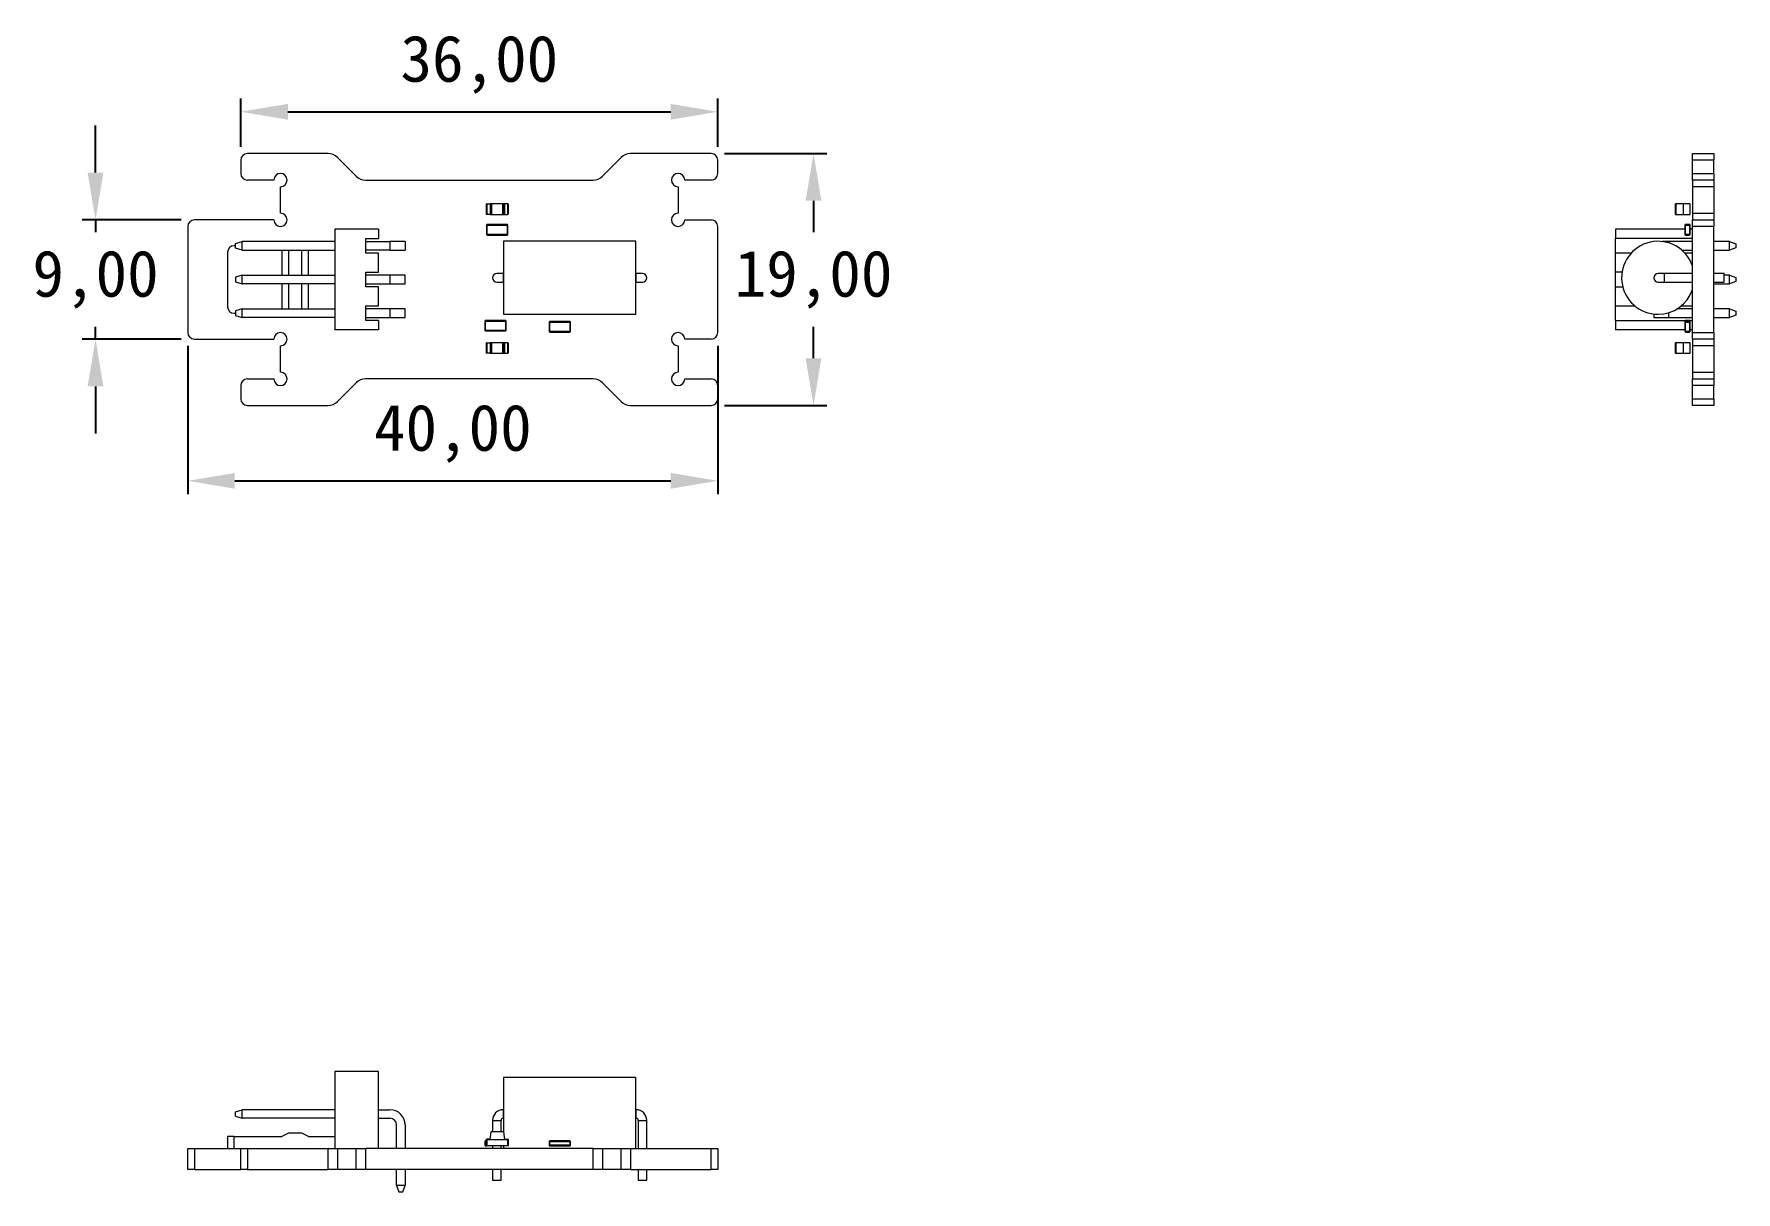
# Model space of a CAD drawing. Header units: millimetres. Extents: x 228 to 356, y 120 to 207.
import ezdxf

# ---------------------------------------------------------------- set-up
doc = ezdxf.new("R2010")
doc.units = ezdxf.units.MM
doc.header["$PDSIZE"] = -1
doc.dimstyles.new('ISO-25', dxfattribs={"dimtxt": 2.5, "dimasz": 2.5, "dimexe": 1.25, "dimexo": 0.625, "dimtad": 1, "dimtxsty": 'Standard', "dimcen": 2.5, "dimadec": 0, "dimazin": 0, "dimtfac": 1, "dimtmove": 0, "dimatfit": 3, "dimfxl": 1, "dimarcsym": 0})

# ---------------------------------------------------------------- blocks, each defined once
blk = doc.blocks.new('*D3')
at = {"color": 0, "lineweight": -2, "transparency": 16777216}
for p, q in [((243.13, 198.72), (243.13, 202.37)), ((279.13, 198.72), (279.13, 202.37)), ((246.68, 201.37), (275.57, 201.37))]:
    blk.add_line(p, q, dxfattribs=at)
at = {"color": 0, "transparency": 16777216}
for points in [[(246.68, 201.96), (246.68, 200.77), (243.13, 201.37)], [(275.57, 201.96), (275.57, 200.77), (279.13, 201.37)]]:
    blk.add_solid(points, dxfattribs=at)
at = {"layer": 'Defpoints', "color": 0, "transparency": 16777216}
for p in [(279.13, 201.37), (243.13, 197.72), (279.13, 197.72)]:
    blk.add_point(p, dxfattribs=at)
at = {"color": 0, "transparency": 16777216, "insert": (261.13, 204.93), "char_height": 3.5, "attachment_point": 5}
blk.add_mtext('36,00', dxfattribs=at)
blk = doc.blocks.new('*D4')
at = {"color": 0, "lineweight": -2, "transparency": 16777216}
for p, q in [((239.13, 183.72), (239.13, 172.54)), ((279.13, 183.72), (279.13, 172.54)), ((242.68, 173.54), (275.57, 173.54))]:
    blk.add_line(p, q, dxfattribs=at)
at = {"color": 0, "transparency": 16777216}
for points in [[(242.68, 174.13), (242.68, 172.94), (239.13, 173.54)], [(275.57, 174.13), (275.57, 172.94), (279.13, 173.54)]]:
    blk.add_solid(points, dxfattribs=at)
at = {"layer": 'Defpoints', "color": 0, "transparency": 16777216}
for p in [(239.13, 184.72), (279.13, 184.72), (279.13, 173.54)]:
    blk.add_point(p, dxfattribs=at)
at = {"color": 0, "transparency": 16777216, "insert": (259.13, 177.1), "char_height": 3.5, "attachment_point": 5}
blk.add_mtext('40,00', dxfattribs=at)
blk = doc.blocks.new('*D5')
at = {"color": 0, "lineweight": -2, "transparency": 16777216}
for p, q in [((232.17, 196.78), (232.17, 200.33)), ((238.63, 193.22), (231.17, 193.22)), ((232.17, 193.22), (232.17, 192.29)), ((232.17, 184.22), (232.17, 185.15)), ((238.63, 184.22), (231.17, 184.22)), ((232.17, 180.66), (232.17, 177.11))]:
    blk.add_line(p, q, dxfattribs=at)
at = {"color": 0, "transparency": 16777216}
for points in [[(231.57, 196.78), (232.76, 196.78), (232.17, 193.22)], [(231.57, 180.66), (232.76, 180.66), (232.17, 184.22)]]:
    blk.add_solid(points, dxfattribs=at)
at = {"layer": 'Defpoints', "color": 0, "transparency": 16777216}
for p in [(239.63, 193.22), (232.17, 184.22), (239.63, 184.22)]:
    blk.add_point(p, dxfattribs=at)
at = {"color": 0, "transparency": 16777216, "insert": (232.17, 188.72), "char_height": 3.5, "attachment_point": 5}
blk.add_mtext('9,00', dxfattribs=at)
blk = doc.blocks.new('*D6')
at = {"color": 0, "lineweight": -2, "transparency": 16777216}
for p, q in [((279.63, 198.22), (287.35, 198.22)), ((286.35, 194.66), (286.35, 192.29)), ((286.35, 182.78), (286.35, 185.15)), ((279.63, 179.22), (287.35, 179.22))]:
    blk.add_line(p, q, dxfattribs=at)
at = {"color": 0, "transparency": 16777216}
for points in [[(285.75, 194.66), (286.94, 194.66), (286.35, 198.22)], [(285.75, 182.78), (286.94, 182.78), (286.35, 179.22)]]:
    blk.add_solid(points, dxfattribs=at)
at = {"layer": 'Defpoints', "color": 0, "transparency": 16777216}
for p in [(278.63, 198.22), (278.63, 179.22), (286.35, 179.22)]:
    blk.add_point(p, dxfattribs=at)
at = {"color": 0, "transparency": 16777216, "insert": (286.35, 188.72), "char_height": 3.5, "attachment_point": 5}
blk.add_mtext('19,00', dxfattribs=at)

msp = doc.modelspace()

# ---------------------------------------------------------------- linework, layer by layer
at = {"color": 7, "linetype": 'Continuous', "lineweight": 15}
for p, q in [((249.712, 198.219), (243.627, 198.219)), ((251.834, 196.512), (250.42, 197.927)), ((271.834, 197.927), (270.42, 196.512)), ((278.627, 198.219), (272.541, 198.219)), ((352.677, 198.219), (354.277, 198.219)), ((352.677, 197.719), (352.677, 198.219)), ((354.277, 198.219), (354.277, 197.719)), ((243.127, 197.719), (243.127, 196.719)), ((279.127, 196.719), (279.127, 197.719)), ((354.277, 197.719), (352.677, 197.719)), ((352.677, 196.719), (352.677, 197.719)), ((352.677, 196.219), (352.677, 196.719)), ((352.677, 196.719), (354.277, 196.719)), ((354.277, 196.719), (354.277, 197.719)), ((354.277, 196.719), (354.277, 196.219)), ((245.627, 196.219), (243.627, 196.219)), ((246.127, 193.719), (246.127, 195.719)), ((252.541, 196.219), (269.712, 196.219)), ((276.127, 195.719), (276.127, 193.719)), ((278.627, 196.219), (276.627, 196.219)), ((354.277, 196.219), (352.677, 196.219)), ((352.677, 196.219), (352.677, 195.719)), ((354.277, 195.719), (352.677, 195.719)), ((352.677, 195.719), (352.677, 193.719)), ((354.277, 196.219), (354.277, 195.719)), ((354.277, 195.719), (354.277, 193.719)), ((261.69, 194.432), (261.68, 194.432)), ((261.68, 193.632), (261.68, 194.432)), ((261.69, 194.432), (261.69, 193.632)), ((261.69, 194.432), (261.941, 194.432)), ((261.941, 194.432), (261.941, 193.632)), ((262.034, 194.432), (261.941, 194.432)), ((262.034, 193.632), (262.034, 194.432)), ((262.083, 194.432), (262.034, 194.432)), ((262.083, 193.632), (262.083, 194.432)), ((262.896, 194.432), (262.083, 194.432)), ((262.896, 193.632), (262.896, 194.432)), ((262.946, 194.432), (262.896, 194.432)), ((262.946, 194.432), (262.946, 193.632)), ((263.039, 194.432), (262.946, 194.432)), ((263.039, 194.432), (263.039, 193.632)), ((263.29, 194.432), (263.039, 194.432)), ((263.29, 193.632), (263.29, 194.432)), ((263.29, 194.432), (263.3, 194.432)), ((263.3, 194.432), (263.3, 193.632)), ((351.391, 193.632), (351.391, 194.432)), ((351.432, 194.432), (351.391, 194.432)), ((351.432, 194.432), (351.432, 193.632)), ((351.981, 194.432), (351.432, 194.432)), ((351.981, 194.432), (351.981, 193.632)), ((352.491, 194.432), (351.981, 194.432)), ((352.491, 193.632), (352.491, 194.432)), ((239.127, 192.719), (239.127, 184.719)), ((245.627, 193.219), (239.627, 193.219)), ((261.676, 192.82), (261.676, 192.12)), ((261.726, 192.82), (261.676, 192.82)), ((261.69, 193.632), (261.68, 193.632)), ((261.941, 193.632), (261.69, 193.632)), ((261.726, 192.87), (261.726, 192.82)), ((263.226, 192.87), (261.726, 192.87)), ((261.726, 192.12), (261.726, 192.82)), ((261.726, 192.82), (263.226, 192.82)), ((261.941, 193.632), (262.034, 193.632)), ((262.034, 193.632), (262.083, 193.632)), ((262.083, 193.632), (262.896, 193.632)), ((262.896, 193.632), (262.946, 193.632)), ((262.946, 193.632), (263.039, 193.632)), ((263.039, 193.632), (263.29, 193.632)), ((263.226, 192.82), (263.226, 192.87)), ((263.226, 192.82), (263.226, 192.12)), ((263.276, 192.82), (263.226, 192.82)), ((263.276, 192.12), (263.276, 192.82)), ((263.3, 193.632), (263.29, 193.632)), ((276.627, 193.219), (278.627, 193.219)), ((279.127, 184.719), (279.127, 192.719)), ((351.391, 193.632), (351.432, 193.632)), ((351.432, 193.632), (351.981, 193.632)), ((351.981, 193.632), (352.491, 193.632)), ((352.161, 192.82), (352.111, 192.82)), ((352.111, 192.82), (352.111, 192.12)), ((352.161, 192.82), (352.161, 192.87)), ((352.441, 192.87), (352.161, 192.87)), ((352.161, 192.82), (352.441, 192.82)), ((352.161, 192.12), (352.161, 192.82)), ((352.441, 192.82), (352.441, 192.87)), ((352.441, 192.82), (352.441, 192.12)), ((352.491, 192.82), (352.441, 192.82)), ((352.491, 192.12), (352.491, 192.82)), ((352.677, 193.719), (354.277, 193.719)), ((352.677, 193.719), (352.677, 193.219)), ((352.677, 192.719), (352.677, 193.219)), ((352.677, 193.219), (354.277, 193.219)), ((354.277, 192.719), (352.677, 192.719)), ((352.677, 184.719), (352.677, 192.719)), ((354.277, 193.719), (354.277, 193.219)), ((354.277, 193.219), (354.277, 192.719)), ((354.277, 184.719), (354.277, 192.719)), ((242.727, 191.429), (243.227, 191.579)), ((242.727, 191.089), (242.727, 191.429)), ((243.227, 190.939), (243.227, 191.579)), ((250.227, 191.579), (243.227, 191.579)), ((253.527, 192.519), (250.227, 192.519)), ((250.227, 192.519), (250.227, 184.919)), ((252.577, 190.709), (252.577, 191.809)), ((252.577, 191.809), (253.527, 191.809)), ((252.577, 191.579), (254.387, 191.579)), ((253.527, 192.519), (253.527, 191.809)), ((254.387, 191.579), (254.387, 190.939)), ((255.527, 191.579), (254.387, 191.579)), ((255.527, 191.579), (255.527, 190.939)), ((261.676, 192.12), (261.726, 192.12)), ((261.726, 192.12), (261.726, 192.07)), ((263.226, 192.12), (261.726, 192.12)), ((261.726, 192.07), (263.226, 192.07)), ((272.947, 191.599), (262.947, 191.599)), ((262.947, 191.599), (262.947, 186.099)), ((263.226, 192.07), (263.226, 192.12)), ((263.226, 192.12), (263.276, 192.12)), ((272.947, 186.099), (272.947, 191.599)), ((346.877, 192.519), (346.877, 191.809)), ((352.111, 192.519), (346.877, 192.519)), ((352.677, 191.809), (346.877, 191.809)), ((346.877, 190.709), (346.877, 191.809)), ((350.897, 191.579), (350.401, 191.579)), ((352.677, 191.579), (350.897, 191.579)), ((352.111, 192.12), (352.161, 192.12)), ((352.161, 192.07), (352.161, 192.12)), ((352.441, 192.12), (352.161, 192.12)), ((352.161, 192.07), (352.441, 192.07)), ((352.441, 192.12), (352.491, 192.12)), ((352.441, 192.07), (352.441, 192.12)), ((352.677, 192.519), (352.491, 192.519)), ((355.463, 191.579), (354.277, 191.579)), ((355.463, 191.579), (355.957, 191.409)), ((355.463, 190.939), (355.463, 191.579)), ((355.957, 191.409), (355.957, 191.109)), ((242.127, 190.769), (242.127, 186.669)), ((242.727, 191.269), (242.627, 191.269)), ((243.227, 190.939), (242.727, 191.089)), ((243.227, 190.939), (250.227, 190.939)), ((246.227, 190.939), (246.227, 189.039)), ((246.727, 190.939), (246.727, 189.039)), ((247.727, 189.039), (247.727, 190.939)), ((248.227, 189.039), (248.227, 190.939)), ((254.387, 190.939), (252.577, 190.939)), ((253.527, 190.709), (252.577, 190.709)), ((253.527, 189.269), (253.527, 190.709)), ((254.387, 190.939), (255.527, 190.939)), ((346.877, 189.269), (346.877, 190.709)), ((348.052, 190.709), (346.877, 190.709)), ((351.863, 190.939), (352.677, 190.939)), ((352.677, 190.709), (352.102, 190.709)), ((354.277, 190.939), (355.463, 190.939)), ((355.957, 191.109), (355.463, 190.939)), ((243.227, 189.039), (242.727, 188.889)), ((242.727, 188.889), (242.727, 188.549)), ((243.227, 188.399), (243.227, 189.039)), ((243.227, 189.039), (250.227, 189.039)), ((252.577, 188.169), (252.577, 189.269)), ((252.577, 189.269), (253.527, 189.269)), ((254.387, 189.039), (252.577, 189.039)), ((254.387, 189.039), (254.387, 188.399)), ((255.527, 189.039), (254.387, 189.039)), ((255.527, 188.399), (255.527, 189.039)), ((262.927, 189.169), (262.447, 189.169)), ((262.947, 189.169), (262.927, 189.169)), ((272.967, 189.169), (272.947, 189.169)), ((273.447, 189.169), (272.967, 189.169)), ((347.359, 189.269), (346.877, 189.269)), ((346.877, 188.169), (346.877, 189.269)), ((350.557, 189.169), (350.077, 189.169)), ((352.677, 189.169), (350.557, 189.169)), ((355.077, 189.169), (354.277, 189.169)), ((355.077, 188.529), (355.077, 189.169)), ((355.463, 189.039), (355.077, 189.039)), ((355.463, 189.039), (355.957, 188.869)), ((355.463, 188.399), (355.463, 189.039)), ((355.957, 188.869), (355.957, 188.569)), ((242.727, 188.549), (243.227, 188.399)), ((250.227, 188.399), (243.227, 188.399)), ((246.227, 188.399), (246.227, 186.499)), ((246.727, 188.399), (246.727, 186.499)), ((247.727, 186.499), (247.727, 188.399)), ((248.227, 186.499), (248.227, 188.399)), ((252.577, 188.399), (254.387, 188.399)), ((253.527, 188.169), (252.577, 188.169)), ((253.527, 186.729), (253.527, 188.169)), ((254.387, 188.399), (255.527, 188.399)), ((262.447, 188.529), (262.927, 188.529)), ((262.927, 188.529), (262.947, 188.529)), ((272.947, 188.529), (272.967, 188.529)), ((272.967, 188.529), (273.447, 188.529)), ((346.877, 186.729), (346.877, 188.169)), ((346.877, 188.169), (347.412, 188.169)), ((350.077, 188.529), (350.557, 188.529)), ((350.557, 188.529), (352.677, 188.529)), ((354.277, 188.529), (355.077, 188.529)), ((354.277, 188.399), (355.463, 188.399)), ((355.957, 188.569), (355.463, 188.399)), ((243.227, 186.499), (242.727, 186.349)), ((242.727, 186.349), (242.727, 186.009)), ((243.227, 185.859), (243.227, 186.499)), ((243.227, 186.499), (250.227, 186.499)), ((252.577, 186.729), (253.527, 186.729)), ((252.577, 185.629), (252.577, 186.729)), ((254.387, 186.499), (252.577, 186.499)), ((254.387, 186.499), (254.387, 185.859)), ((255.527, 186.499), (254.387, 186.499)), ((255.527, 185.859), (255.527, 186.499)), ((346.877, 186.729), (348.325, 186.729)), ((346.877, 185.629), (346.877, 186.729)), ((352.677, 186.499), (351.507, 186.499)), ((351.83, 186.729), (352.677, 186.729)), ((355.463, 186.499), (354.277, 186.499)), ((355.463, 186.499), (355.957, 186.329)), ((355.463, 185.859), (355.463, 186.499)), ((355.957, 186.329), (355.957, 186.029)), ((242.627, 186.169), (242.727, 186.169)), ((242.727, 186.009), (243.227, 185.859)), ((250.227, 185.859), (243.227, 185.859)), ((252.577, 185.859), (254.387, 185.859)), ((253.527, 185.629), (252.577, 185.629)), ((253.527, 185.629), (253.527, 184.919)), ((254.387, 185.859), (255.527, 185.859)), ((261.598, 185.586), (261.548, 185.586)), ((261.548, 185.586), (261.548, 184.886)), ((261.598, 185.636), (261.598, 185.586)), ((263.098, 185.636), (261.598, 185.636)), ((261.598, 184.886), (261.598, 185.586)), ((261.598, 185.586), (263.098, 185.586)), ((262.947, 186.099), (272.947, 186.099)), ((263.098, 185.586), (263.098, 185.636)), ((263.098, 185.586), (263.098, 184.886)), ((263.148, 185.586), (263.098, 185.586)), ((263.148, 184.886), (263.148, 185.586)), ((266.399, 185.51), (266.399, 184.81)), ((266.449, 185.51), (266.399, 185.51)), ((266.449, 185.56), (266.449, 185.51)), ((267.949, 185.56), (266.449, 185.56)), ((266.449, 185.51), (267.949, 185.51)), ((266.449, 184.81), (266.449, 185.51)), ((267.949, 185.51), (267.949, 185.56)), ((267.949, 185.51), (267.949, 184.81)), ((267.999, 185.51), (267.949, 185.51)), ((267.999, 184.81), (267.999, 185.51)), ((346.877, 185.629), (352.135, 185.629)), ((346.877, 185.629), (346.877, 184.919)), ((349.757, 186.117), (349.757, 185.859)), ((349.757, 185.859), (350.897, 185.859)), ((350.897, 185.859), (352.677, 185.859)), ((352.111, 185.586), (352.111, 185.51)), ((352.161, 185.586), (352.111, 185.586)), ((352.111, 185.51), (352.111, 184.81)), ((352.161, 185.51), (352.111, 185.51)), ((352.161, 185.586), (352.161, 185.636)), ((352.441, 185.636), (352.161, 185.636)), ((352.161, 185.586), (352.441, 185.586)), ((352.161, 185.51), (352.161, 185.56)), ((352.441, 185.56), (352.161, 185.56)), ((352.161, 185.51), (352.441, 185.51)), ((352.161, 184.81), (352.161, 185.51)), ((352.441, 185.586), (352.441, 185.636)), ((352.491, 185.586), (352.441, 185.586)), ((352.441, 185.51), (352.441, 185.56)), ((352.491, 185.51), (352.441, 185.51)), ((352.441, 185.51), (352.441, 184.81)), ((352.466, 185.629), (352.677, 185.629)), ((352.491, 185.51), (352.491, 185.586)), ((352.491, 184.81), (352.491, 185.51)), ((354.277, 185.859), (355.463, 185.859)), ((355.957, 186.029), (355.463, 185.859)), ((239.627, 184.219), (245.627, 184.219)), ((246.127, 181.719), (246.127, 183.719)), ((253.527, 184.919), (250.227, 184.919)), ((261.548, 184.886), (261.598, 184.886)), ((263.098, 184.886), (261.598, 184.886)), ((261.598, 184.886), (261.598, 184.836)), ((261.598, 184.836), (263.098, 184.836)), ((261.68, 183.153), (261.68, 183.953)), ((261.69, 183.953), (261.68, 183.953)), ((261.69, 183.953), (261.69, 183.153)), ((261.69, 183.953), (261.941, 183.953)), ((261.941, 183.953), (261.941, 183.153)), ((262.034, 183.953), (261.941, 183.953)), ((262.034, 183.153), (262.034, 183.953)), ((262.083, 183.953), (262.034, 183.953)), ((262.083, 183.153), (262.083, 183.953)), ((262.896, 183.953), (262.083, 183.953)), ((262.896, 183.153), (262.896, 183.953)), ((262.946, 183.953), (262.896, 183.953)), ((262.946, 183.953), (262.946, 183.153)), ((263.039, 183.953), (262.946, 183.953)), ((263.039, 183.953), (263.039, 183.153)), ((263.29, 183.953), (263.039, 183.953)), ((263.098, 184.886), (263.148, 184.886)), ((263.098, 184.836), (263.098, 184.886)), ((263.29, 183.153), (263.29, 183.953)), ((263.29, 183.953), (263.3, 183.953)), ((263.3, 183.953), (263.3, 183.153)), ((266.399, 184.81), (266.449, 184.81)), ((267.949, 184.81), (266.449, 184.81)), ((266.449, 184.81), (266.449, 184.76)), ((266.449, 184.76), (267.949, 184.76)), ((267.949, 184.81), (267.999, 184.81)), ((267.949, 184.76), (267.949, 184.81)), ((276.127, 183.719), (276.127, 181.719)), ((278.627, 184.219), (276.627, 184.219)), ((352.111, 184.919), (346.877, 184.919)), ((351.391, 183.153), (351.391, 183.953)), ((351.432, 183.953), (351.391, 183.953)), ((351.432, 183.953), (351.432, 183.153)), ((351.981, 183.953), (351.432, 183.953)), ((351.981, 183.953), (351.981, 183.153)), ((352.491, 183.953), (351.981, 183.953)), ((352.111, 184.81), (352.161, 184.81)), ((352.441, 184.81), (352.161, 184.81)), ((352.161, 184.76), (352.161, 184.81)), ((352.161, 184.76), (352.441, 184.76)), ((352.441, 184.81), (352.491, 184.81)), ((352.441, 184.76), (352.441, 184.81)), ((352.677, 184.919), (352.491, 184.919)), ((352.491, 183.153), (352.491, 183.953)), ((352.677, 184.219), (352.677, 184.719)), ((352.677, 184.719), (354.277, 184.719)), ((354.277, 184.219), (352.677, 184.219)), ((352.677, 184.219), (352.677, 183.719)), ((354.277, 183.719), (352.677, 183.719)), ((352.677, 183.719), (352.677, 181.719)), ((354.277, 184.719), (354.277, 184.219)), ((354.277, 184.219), (354.277, 183.719)), ((354.277, 183.719), (354.277, 181.719)), ((261.69, 183.153), (261.68, 183.153)), ((261.941, 183.153), (261.69, 183.153)), ((261.941, 183.153), (262.034, 183.153)), ((262.034, 183.153), (262.083, 183.153)), ((262.083, 183.153), (262.896, 183.153)), ((262.896, 183.153), (262.946, 183.153)), ((262.946, 183.153), (263.039, 183.153)), ((263.039, 183.153), (263.29, 183.153)), ((263.3, 183.153), (263.29, 183.153)), ((351.391, 183.153), (351.432, 183.153)), ((351.432, 183.153), (351.981, 183.153)), ((351.981, 183.153), (352.491, 183.153)), ((243.627, 181.219), (245.627, 181.219)), ((269.712, 181.219), (252.541, 181.219)), ((276.627, 181.219), (278.627, 181.219)), ((352.677, 181.719), (354.277, 181.719)), ((352.677, 181.719), (352.677, 181.219)), ((352.677, 180.719), (352.677, 181.219)), ((352.677, 181.219), (354.277, 181.219)), ((354.277, 181.719), (354.277, 181.219)), ((354.277, 181.219), (354.277, 180.719)), ((243.127, 180.719), (243.127, 179.719)), ((250.42, 179.512), (251.834, 180.927)), ((270.42, 180.927), (271.834, 179.512)), ((279.127, 179.719), (279.127, 180.719)), ((354.277, 180.719), (352.677, 180.719)), ((352.677, 179.719), (352.677, 180.719)), ((354.277, 179.719), (354.277, 180.719)), ((243.627, 179.219), (249.712, 179.219)), ((272.541, 179.219), (278.627, 179.219)), ((352.677, 179.719), (354.277, 179.719)), ((352.677, 179.219), (352.677, 179.719)), ((354.277, 179.219), (352.677, 179.219)), ((354.277, 179.719), (354.277, 179.219)), ((253.527, 128.991), (250.227, 128.991)), ((250.227, 128.991), (250.227, 123.191)), ((253.527, 123.191), (253.527, 128.991)), ((272.947, 128.541), (262.947, 128.541)), ((262.947, 128.541), (262.947, 125.791)), ((272.947, 125.791), (272.947, 128.541)), ((242.727, 125.961), (243.227, 126.111)), ((242.727, 125.621), (242.727, 125.961)), ((243.227, 125.471), (243.227, 126.111)), ((250.227, 126.111), (243.227, 126.111)), ((253.527, 126.111), (254.387, 126.111)), ((262.947, 126.111), (262.927, 126.111)), ((272.967, 126.111), (272.947, 126.111)), ((242.727, 125.621), (243.227, 125.471)), ((250.227, 125.471), (243.227, 125.471)), ((253.527, 125.471), (254.387, 125.471)), ((254.887, 123.191), (254.887, 124.971)), ((255.527, 124.971), (255.527, 123.191)), ((262.127, 125.311), (262.127, 124.478)), ((262.767, 124.478), (262.767, 125.311)), ((262.927, 125.471), (262.947, 125.471)), ((262.947, 125.791), (262.947, 124.426)), ((272.947, 123.191), (272.947, 125.791)), ((272.947, 125.471), (272.967, 125.471)), ((273.127, 125.311), (273.127, 123.191)), ((273.767, 123.191), (273.767, 125.311)), ((242.127, 124.091), (242.127, 123.191)), ((242.627, 124.091), (242.127, 124.091)), ((242.627, 123.191), (242.627, 124.091)), ((242.627, 124.091), (246.227, 124.091)), ((246.727, 124.341), (246.227, 124.091)), ((247.727, 124.341), (246.727, 124.341)), ((248.227, 124.091), (247.727, 124.341)), ((248.227, 124.091), (250.227, 124.091)), ((261.548, 123.708), (261.548, 123.428)), ((261.548, 123.708), (261.598, 123.708)), ((261.548, 123.428), (261.598, 123.428)), ((261.598, 123.758), (261.598, 123.708)), ((261.68, 123.758), (261.598, 123.758)), ((261.598, 123.428), (261.598, 123.708)), ((261.598, 123.428), (261.598, 123.378)), ((261.598, 123.378), (261.68, 123.378)), ((261.69, 123.888), (261.68, 123.888)), ((261.68, 123.378), (261.68, 123.888)), ((261.68, 123.378), (261.69, 123.378)), ((261.69, 123.888), (261.69, 123.378)), ((261.941, 123.888), (261.69, 123.888)), ((261.69, 123.888), (261.69, 123.878)), ((261.69, 123.878), (263.29, 123.878)), ((261.69, 123.378), (261.69, 123.878)), ((261.941, 123.878), (261.69, 123.878)), ((263.29, 123.378), (261.69, 123.378)), ((261.941, 123.878), (262.034, 124.436)), ((261.941, 123.888), (261.941, 123.878)), ((261.941, 123.878), (263.039, 123.878)), ((262.083, 124.478), (262.896, 124.478)), ((262.127, 123.378), (262.127, 123.191)), ((262.767, 123.191), (262.767, 123.378)), ((262.946, 124.436), (263.039, 123.878)), ((262.947, 123.378), (262.947, 123.191)), ((263.039, 123.878), (263.039, 123.888)), ((263.039, 123.888), (263.29, 123.888)), ((263.29, 123.878), (263.039, 123.878)), ((263.29, 123.378), (263.29, 123.888)), ((263.3, 123.888), (263.29, 123.888)), ((263.29, 123.878), (263.29, 123.888)), ((263.29, 123.378), (263.29, 123.878)), ((263.29, 123.378), (263.3, 123.378)), ((263.3, 123.888), (263.3, 123.378)), ((266.399, 123.708), (266.399, 123.428)), ((266.399, 123.708), (266.449, 123.708)), ((266.399, 123.428), (266.449, 123.428)), ((266.449, 123.758), (266.449, 123.708)), ((267.949, 123.758), (266.449, 123.758)), ((266.449, 123.428), (266.449, 123.708)), ((266.449, 123.708), (267.949, 123.708)), ((266.449, 123.428), (266.449, 123.378)), ((267.949, 123.428), (266.449, 123.428)), ((266.449, 123.378), (267.949, 123.378)), ((267.949, 123.708), (267.949, 123.758)), ((267.949, 123.708), (267.949, 123.428)), ((267.949, 123.708), (267.999, 123.708)), ((267.949, 123.428), (267.999, 123.428)), ((267.949, 123.378), (267.949, 123.428)), ((267.999, 123.428), (267.999, 123.708)), ((239.127, 121.591), (239.127, 123.191)), ((239.127, 123.191), (239.627, 123.191)), ((239.627, 123.191), (239.627, 121.591)), ((239.627, 123.191), (243.127, 123.191)), ((243.127, 121.591), (243.127, 123.191)), ((243.127, 123.191), (243.627, 123.191)), ((243.627, 123.191), (243.627, 121.591)), ((243.627, 123.191), (249.712, 123.191)), ((249.712, 121.591), (249.712, 123.191)), ((249.712, 123.191), (250.42, 123.191)), ((250.42, 123.191), (250.42, 121.591)), ((250.42, 123.191), (251.834, 123.191)), ((251.834, 121.591), (251.834, 123.191)), ((251.834, 123.191), (252.541, 123.191)), ((252.541, 123.191), (252.541, 121.591)), ((269.712, 123.191), (252.541, 123.191)), ((269.712, 121.591), (269.712, 123.191)), ((269.712, 123.191), (270.42, 123.191)), ((270.42, 123.191), (270.42, 121.591)), ((270.42, 123.191), (271.834, 123.191)), ((271.834, 121.591), (271.834, 123.191)), ((271.834, 123.191), (272.541, 123.191)), ((272.541, 123.191), (272.541, 121.591)), ((272.541, 123.191), (278.627, 123.191)), ((278.627, 121.591), (278.627, 123.191)), ((278.627, 123.191), (279.127, 123.191)), ((279.127, 123.191), (279.127, 121.591)), ((239.627, 121.591), (239.127, 121.591)), ((239.627, 121.591), (243.127, 121.591)), ((243.627, 121.591), (243.127, 121.591)), ((243.627, 121.591), (249.712, 121.591)), ((250.42, 121.591), (249.712, 121.591)), ((251.834, 121.591), (250.42, 121.591)), ((252.541, 121.591), (251.834, 121.591)), ((269.712, 121.591), (252.541, 121.591)), ((254.887, 120.405), (254.887, 121.591)), ((255.527, 121.591), (255.527, 120.405)), ((262.127, 121.591), (262.127, 120.791)), ((262.127, 120.791), (262.767, 120.791)), ((262.767, 120.791), (262.767, 121.591)), ((270.42, 121.591), (269.712, 121.591)), ((271.834, 121.591), (270.42, 121.591)), ((272.541, 121.591), (271.834, 121.591)), ((272.541, 121.591), (278.627, 121.591)), ((273.127, 121.591), (273.127, 120.791)), ((273.127, 120.791), (273.767, 120.791)), ((273.767, 120.791), (273.767, 121.591)), ((279.127, 121.591), (278.627, 121.591)), ((255.527, 120.405), (254.887, 120.405)), ((254.887, 120.405), (255.057, 119.911)), ((255.057, 119.911), (255.357, 119.911)), ((255.357, 119.911), (255.527, 120.405))]:
    msp.add_line(p, q, dxfattribs=at)
at = {"color": 8, "linetype": 'Continuous', "lineweight": 15}
for p, q in [((350.897, 191.579), (350.897, 191.474)), ((262.927, 189.169), (262.927, 188.529)), ((272.967, 188.529), (272.967, 189.169)), ((350.557, 188.849), (350.557, 189.169)), ((350.557, 188.529), (350.557, 188.849)), ((350.897, 185.859), (350.897, 186.224)), ((352.161, 185.56), (352.161, 185.586)), ((352.441, 185.586), (352.441, 185.56)), ((262.927, 126.111), (262.927, 125.471)), ((272.967, 125.791), (272.967, 126.111)), ((262.127, 125.311), (262.767, 125.311)), ((272.967, 125.471), (272.967, 125.791)), ((273.127, 125.311), (273.767, 125.311)), ((261.598, 123.708), (261.68, 123.708)), ((261.68, 123.428), (261.598, 123.428))]:
    msp.add_line(p, q, dxfattribs=at)
at = {"color": 7, "linetype": 'Continuous', "lineweight": 15}
for centre, radius, start, end in [((243.627, 197.719), 0.5, 90, 180), ((249.712, 197.219), 1, 45, 90), ((272.541, 197.219), 1, 90, 135), ((278.627, 197.719), 0.5, 0, 90), ((243.627, 196.719), 0.5, 180, 270), ((246.127, 196.219), 0.5, 270, 180), ((252.541, 197.219), 1, 225, 270), ((269.712, 197.219), 1, 270, 315), ((276.127, 196.219), 0.5, 0, 270), ((278.627, 196.719), 0.5, 270, 0), ((239.627, 192.719), 0.5, 90, 180), ((246.127, 193.219), 0.5, 180, 90), ((261.726, 192.82), 0.05, 90, 180), ((263.226, 192.82), 0.05, 0, 90), ((276.127, 193.219), 0.5, 90, 0), ((278.627, 192.719), 0.5, 0, 90), ((352.161, 192.82), 0.05, 90, 180), ((352.441, 192.82), 0.05, 0, 90), ((261.726, 192.12), 0.05, 180, 270), ((263.226, 192.12), 0.05, 270, 0), ((350.077, 188.849), 2.75, 19.01127, 270), ((352.161, 192.12), 0.05, 180, 270), ((352.441, 192.12), 0.05, 270, 0), ((242.627, 190.769), 0.5, 90, 180), ((262.447, 188.849), 0.32, 90, 180), ((262.447, 188.849), 0.32, 180, 270), ((273.447, 188.849), 0.32, 0, 90), ((273.447, 188.849), 0.32, 270, 0), ((350.077, 188.849), 0.32, 90, 270), ((350.077, 188.849), 2.75, 270, 340.98873), ((242.627, 186.669), 0.5, 180, 270), ((261.598, 185.586), 0.05, 90, 180), ((263.098, 185.586), 0.05, 0, 90), ((266.449, 185.51), 0.05, 90, 180), ((267.949, 185.51), 0.05, 0, 90), ((352.161, 185.586), 0.05, 90, 180), ((352.161, 185.51), 0.05, 90, 180), ((352.441, 185.586), 0.05, 0, 90), ((352.441, 185.51), 0.05, 0, 90), ((239.627, 184.719), 0.5, 180, 270), ((246.127, 184.219), 0.5, 270, 180), ((261.598, 184.886), 0.05, 180, 270), ((263.098, 184.886), 0.05, 270, 0), ((266.449, 184.81), 0.05, 180, 270), ((267.949, 184.81), 0.05, 270, 0), ((276.127, 184.219), 0.5, 0, 270), ((278.627, 184.719), 0.5, 270, 0), ((352.161, 184.81), 0.05, 180, 270), ((352.441, 184.81), 0.05, 270, 0), ((243.627, 180.719), 0.5, 90, 180), ((246.127, 181.219), 0.5, 180, 90), ((252.541, 180.219), 1, 90, 135), ((269.712, 180.219), 1, 45, 90), ((276.127, 181.219), 0.5, 90, 0), ((278.627, 180.719), 0.5, 0, 90), ((243.627, 179.719), 0.5, 180, 270), ((249.712, 180.219), 1, 270, 315), ((272.541, 180.219), 1, 225, 270), ((278.627, 179.719), 0.5, 270, 0), ((254.387, 124.971), 1.14, 0, 90), ((262.927, 125.311), 0.8, 90, 180), ((272.967, 125.311), 0.8, 0, 90), ((254.387, 124.971), 0.5, 0, 90), ((262.927, 125.311), 0.16, 90, 180), ((272.967, 125.311), 0.16, 0, 90), ((261.598, 123.708), 0.05, 90, 180), ((261.598, 123.428), 0.05, 180, 270), ((262.083, 124.428), 0.05, 90, 170.53768), ((262.896, 124.428), 0.05, 9.46232, 90), ((266.449, 123.708), 0.05, 90, 180), ((266.449, 123.428), 0.05, 180, 270), ((267.949, 123.708), 0.05, 0, 90), ((267.949, 123.428), 0.05, 270, 0)]:
    msp.add_arc(centre, radius, start, end, dxfattribs=at)

# ---------------------------------------------------------------- dimensions: what is measured, and where the dimension line sits
for base, p1, p2, picture, middle in [((279.127, 201.366), (243.127, 197.719), (279.127, 197.719), '*D3', (261.127, 204.932)), ((279.127, 173.537), (239.127, 184.719), (279.127, 184.719), '*D4', (259.127, 177.102))]:
    dim = msp.add_linear_dim(base=base, p1=p1, p2=p2, dimstyle='ISO-25', override={"dimtxt": 3.5, "dimasz": 3.556, "dimexe": 1, "dimexo": 1, "dimgap": 1.524, "dimtih": 1, "dimtoh": 1, "dimzin": 0, "dimadec": 2, "dimtzin": 0})
    dim.commit()
    dim.dimension.update_dxf_attribs({"geometry": picture, "text_midpoint": middle})
for p1, p2, distance, picture, middle in [((239.627, 193.219), (239.627, 184.219), -7.46, '*D5', (232.167, 188.719)), ((278.627, 198.219), (278.627, 179.219), 7.72, '*D6', (286.347, 188.719))]:
    dim = msp.add_aligned_dim(p1=p1, p2=p2, distance=distance, dimstyle='ISO-25', override={"dimtxt": 3.5, "dimasz": 3.556, "dimexe": 1, "dimexo": 1, "dimgap": 1.524, "dimtih": 1, "dimtoh": 1, "dimzin": 0, "dimadec": 2, "dimtzin": 0})
    dim.commit()
    dim.dimension.update_dxf_attribs({"geometry": picture, "text_midpoint": middle})

doc.saveas('drawing.dxf')
